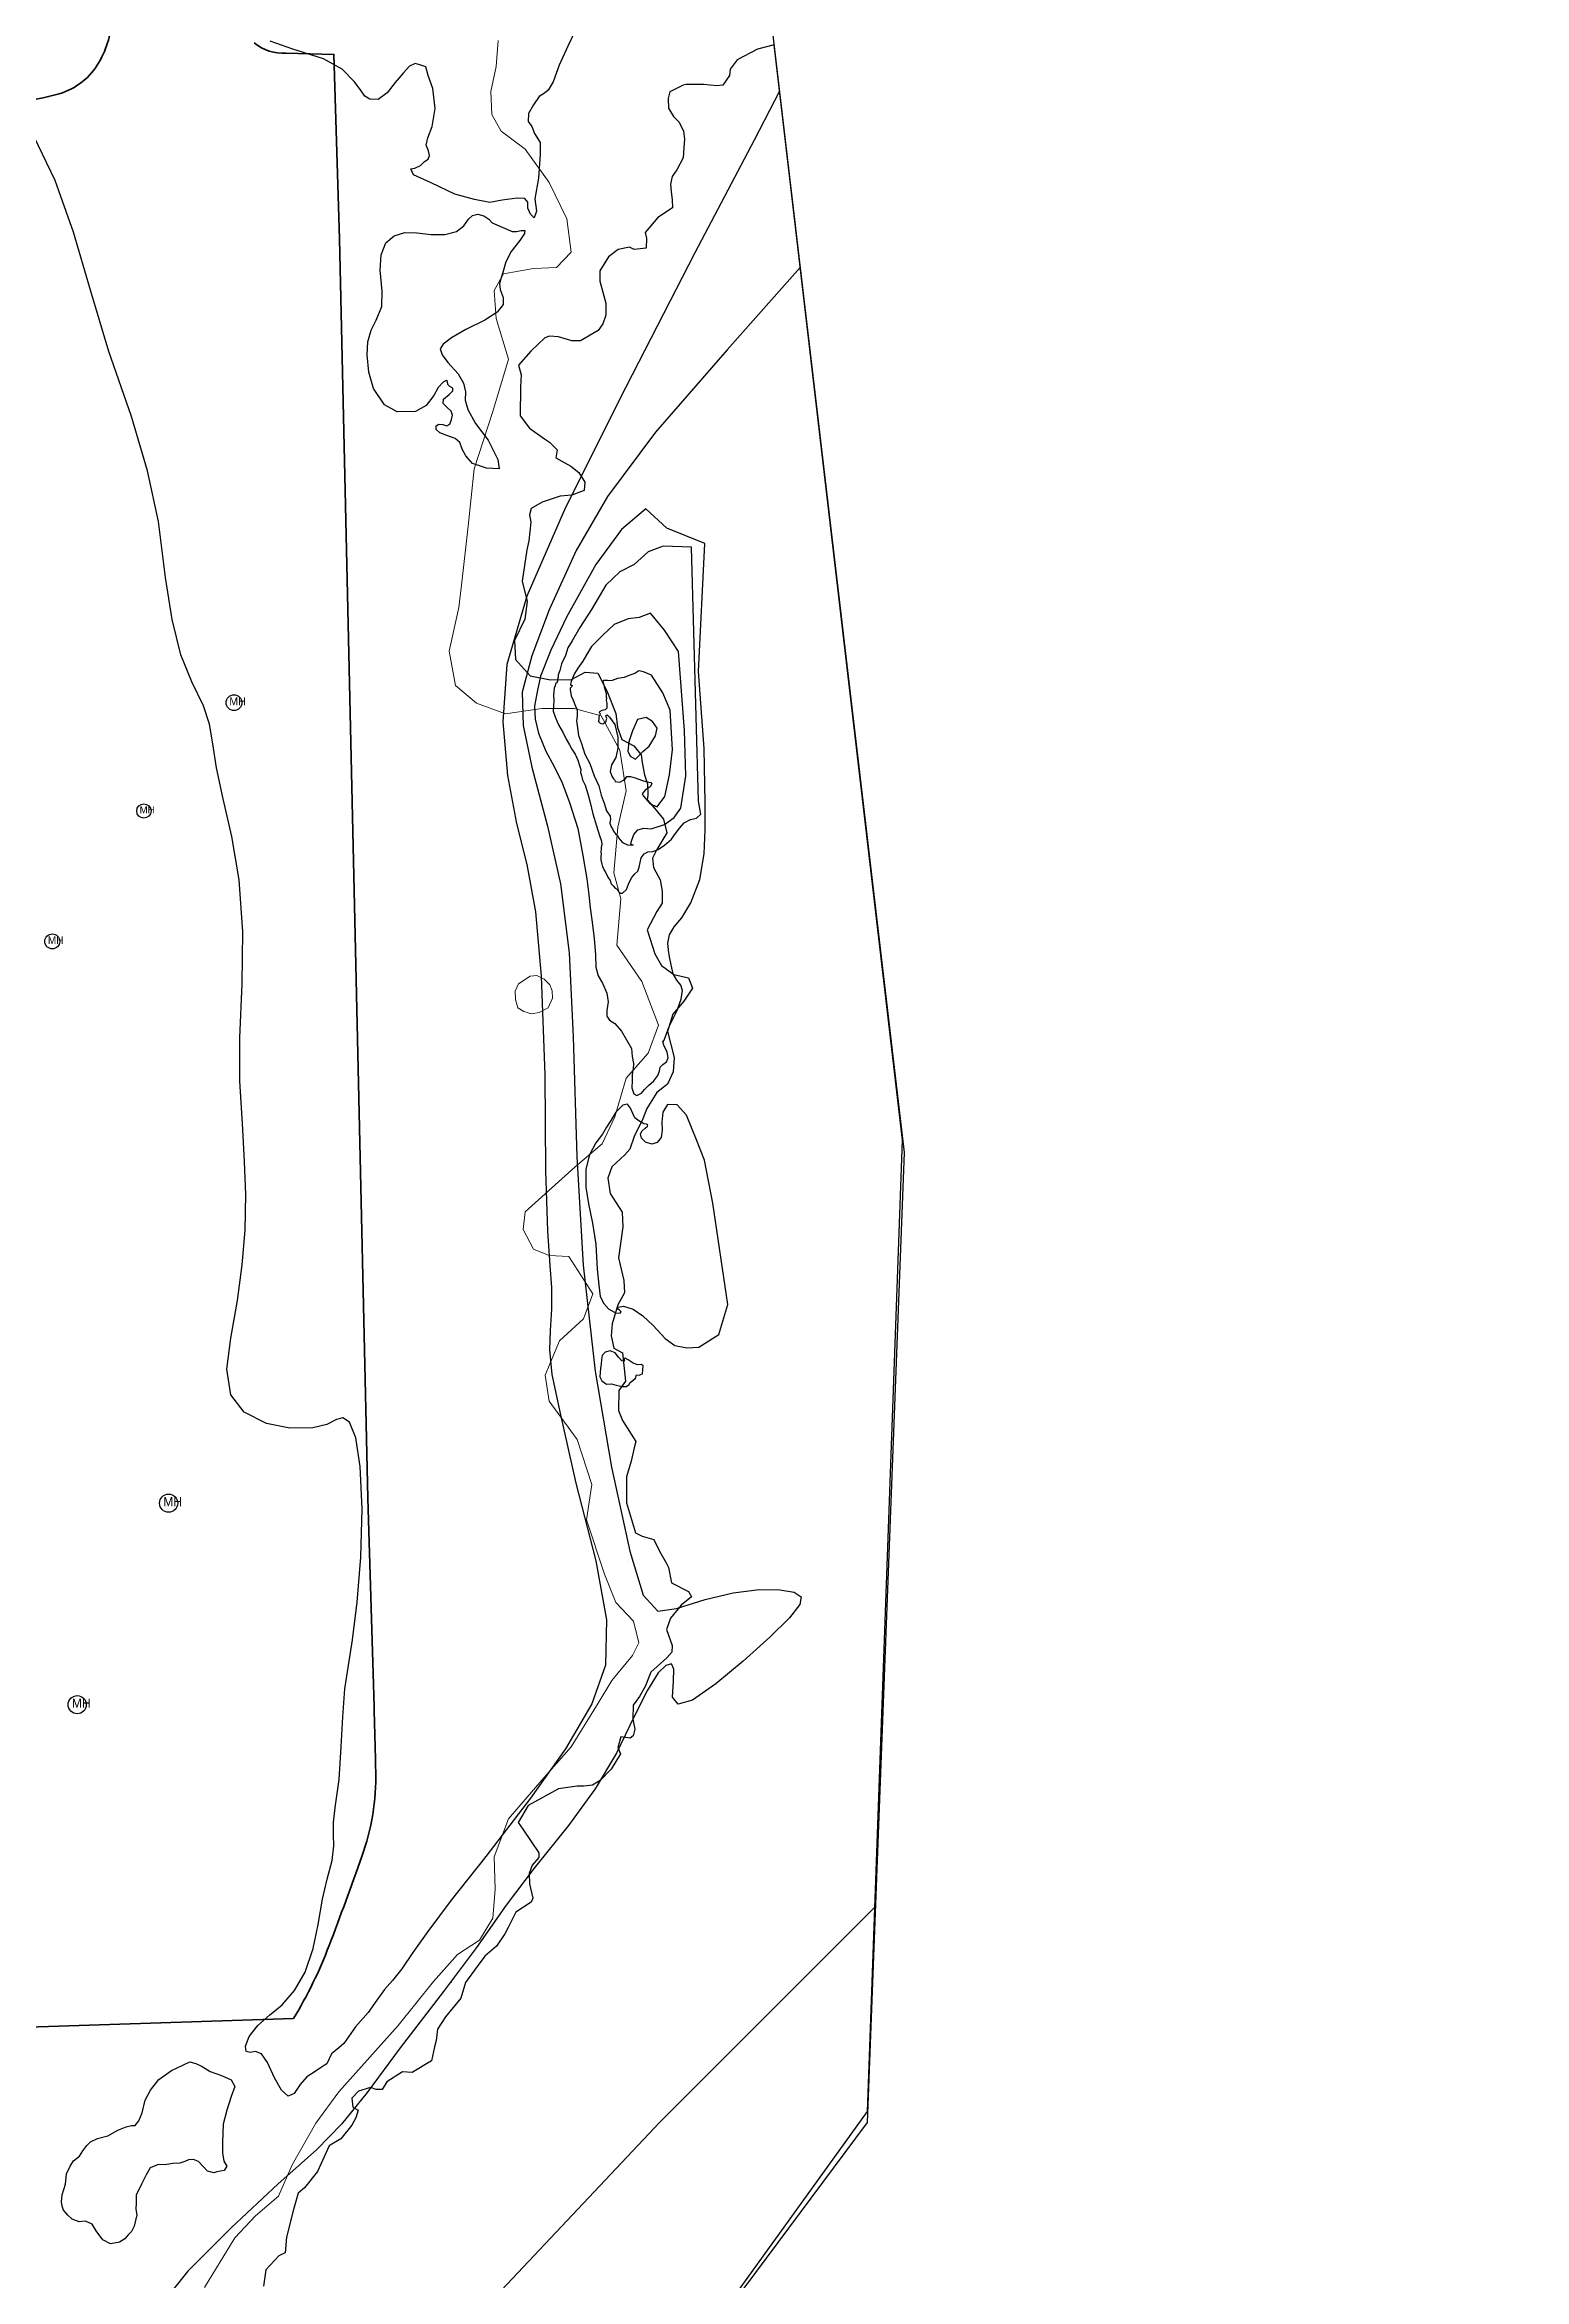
# Model space of a CAD drawing. Header units: metres. Extents: x 1167299 to 1168507, y 308548 to 309729.
# Drawn here: x 1168083.4 to 1168295.3, y 308797.4 to 309117.4 of the extents above; entities that cross this region are included whole.
import ezdxf

# ---------------------------------------------------------------- set-up
doc = ezdxf.new("R2010")
doc.units = ezdxf.units.M
for name, color, linetype in [('340_HVVBN-02_Sauer', 7, 'Continuous'), ('A-OBSTRUCTION', 7, 'Continuous'), ('Contour_Line_Intermediate', 8, 'Continuous'), ('Contour_Line_Major', 9, 'Continuous'), ('U-MANHOLE', 5, 'Continuous')]:
    doc.layers.add(name, color=color, linetype=linetype)
doc.layers.add('R-ROAD-ASPH', color=5, linetype='Continuous', lineweight=35)
doc.layers.add('V-VEGETATION', color=2, linetype='Continuous', lineweight=20)

# ---------------------------------------------------------------- blocks, each defined once
blk = doc.blocks.new('mh26')
blk.add_circle((0, 0), 1)
blk.add_text('MH', height=1).set_placement((-0.59, -0.33))
blk = doc.blocks.new('mh29')
blk.add_circle((0, 0), 1)
blk.add_text('MH', height=1).set_placement((-0.59, -0.33))
blk = doc.blocks.new('mh32')
blk.add_circle((0, 0), 1)
blk.add_text('MH', height=1).set_placement((-0.59, -0.33))
blk = doc.blocks.new('mh34')
blk.add_circle((0, 0), 1)
blk.add_text('MH', height=1).set_placement((-0.59, -0.33))
blk = doc.blocks.new('mh35')
blk.add_circle((0, 0), 1)
blk.add_text('MH', height=1).set_placement((-0.59, -0.33))

msp = doc.modelspace()

# ---------------------------------------------------------------- linework, layer by layer
at = {"layer": '340_HVVBN-02_Sauer'}
msp.add_lwpolyline([(1168027.3, 309625.94), (1168114.83, 309675.82), (1168332.88, 309728.86), (1168333.01, 309728.86), (1168367.58, 309697.08), (1168420.11, 309506.44), (1168461.01, 309343.73), (1168468.73, 309312.67), (1168473.91, 309292.01), (1168482.73, 309252.46), (1168501.53, 309163.05), (1168507.25, 309136.45), (1168397.91, 309135.52), (1168382.49, 309184.59), (1168185.69, 309135.89), (1168206.49, 308958.78), (1168201.19, 308819.89), (1168044.25, 308609.22)], dxfattribs=at)
at = {"layer": 'A-OBSTRUCTION'}
msp.add_lwpolyline([(1168168.26, 308775.68), (1168201.24, 308821.46), (1168206.25, 308960.58), (1168187.87, 309117.39), (1168185.47, 309116.8), (1168182.59, 309115.25), (1168181.55, 309113.92), (1168181.48, 309113.03), (1168180.52, 309111.63), (1168179.63, 309111.55), (1168177.78, 309111.7), (1168175.27, 309111.7), (1168174.83, 309111.63), (1168172.92, 309110.65), (1168172.67, 309109.72), (1168172.72, 309108.34), (1168173.46, 309107.16), (1168174.25, 309106.32), (1168174.89, 309105.04), (1168175.04, 309103.9), (1168174.94, 309102.72), (1168174.84, 309101.24), (1168173.95, 309099.52), (1168173.26, 309098.53), (1168173.02, 309097.45), (1168173.12, 309096.42), (1168173.26, 309095.19), (1168173.29, 309094.06), (1168171.23, 309092.66), (1168169.38, 309090.52), (1168169.6, 309089.71), (1168169.53, 309088.3), (1168167.83, 309088.08), (1168167.16, 309088.45), (1168165.54, 309088.08), (1168164.13, 309087.05), (1168162.88, 309085.05), (1168162.88, 309083.57), (1168163.76, 309080.4), (1168163.76, 309078.7), (1168163.32, 309077.44), (1168162.65, 309076.48), (1168160.14, 309075), (1168158.89, 309075), (1168156.96, 309075.59), (1168155.71, 309075.67), (1168155.04, 309075.44), (1168153.03, 309073.52), (1168151.26, 309071.53), (1168151.63, 309070.13), (1168151.55, 309068.43), (1168151.48, 309064.29), (1168152.81, 309062.51), (1168154.95, 309060.96), (1168155.69, 309060.52), (1168156.8, 309059.41), (1168156.61, 309058.28), (1168158.73, 309057.05), (1168159.91, 309056.16), (1168160.75, 309054.78), (1168160.65, 309053.6), (1168158.88, 309052.91), (1168157.2, 309052.76), (1168154.64, 309051.92), (1168153.07, 309050.99), (1168152.82, 309050.1), (1168153.02, 309049.07), (1168152.72, 309046.36), (1168152.43, 309045.08), (1168151.77, 309040.61), (1168152.51, 309037.7), (1168152.16, 309035.14), (1168150.68, 309032.13), (1168150.83, 309029.38), (1168152.9, 309027.06), (1168155.81, 309026.47), (1168158.86, 309026.52), (1168160.78, 309027.55), (1168162.6, 309027.45), (1168163.88, 309024.89), (1168165.21, 309021.64), (1168165.41, 309019.67), (1168166.05, 309017.95), (1168167.77, 309017.01), (1168168.81, 309015.73), (1168168.95, 309014.65), (1168169.3, 309012.87), (1168169.74, 309011.59), (1168169.79, 309009.97), (1168169.69, 309009.28), (1168170.71, 309008.1), (1168172.04, 309006.54), (1168172.49, 309004.55), (1168171.08, 309002.19), (1168170.42, 309000.93), (1168170.57, 308999.6), (1168171.53, 308997.83), (1168171.82, 308996.2), (1168171.82, 308994.5), (1168171.08, 308993.32), (1168169.68, 308990.66), (1168170.79, 308987.26), (1168171.75, 308985.56), (1168173.52, 308984.3), (1168175.59, 308983.79), (1168176.18, 308982.31), (1168174.93, 308980.46), (1168173.37, 308978.61), (1168172.6, 308976.1), (1168173.56, 308972.41), (1168173.41, 308970.34), (1168172.6, 308968.57), (1168171.05, 308967.38), (1168169.64, 308965.09), (1168169.05, 308963.62), (1168167.8, 308961.1), (1168167.2, 308959.26), (1168166.47, 308958.44), (1168164.62, 308956.74), (1168164.03, 308955.12), (1168164.4, 308952.9), (1168166.1, 308950.24), (1168166.17, 308948.17), (1168165.55, 308943.7), (1168166.36, 308940.45), (1168166.44, 308938.68), (1168165.48, 308936.98), (1168164.66, 308934.25), (1168164.52, 308932.55), (1168164.89, 308930.77), (1168166.14, 308930.11), (1168166.59, 308926.04), (1168165.63, 308924.71), (1168165.55, 308921.83), (1168166.14, 308920.43), (1168168.06, 308917.4), (1168167.84, 308916.51), (1168167.4, 308914.59), (1168166.73, 308912.37), (1168166.73, 308908.61), (1168167.99, 308904.32), (1168168.95, 308903.88), (1168170.65, 308903.36), (1168171.46, 308901.73), (1168172.42, 308900.04), (1168172.72, 308899.37), (1168173.18, 308897.18), (1168175.59, 308895.95), (1168176.04, 308895.16), (1168174.56, 308893.98), (1168173.03, 308892.1), (1168172.44, 308890.48), (1168173.28, 308888.21), (1168173.23, 308887.23), (1168172.49, 308886.44), (1168170.22, 308884.37), (1168169.39, 308882.35), (1168168.6, 308880.92), (1168167.66, 308879.64), (1168167.62, 308877.65), (1168167.92, 308876.24), (1168167.69, 308875.28), (1168167.25, 308874.91), (1168165.92, 308875.14), (1168165.48, 308873.58), (1168165.85, 308872.7), (1168164.52, 308870.48), (1168162.97, 308868.85), (1168161.86, 308868.19), (1168160.6, 308868.04), (1168159.64, 308868.04), (1168156.98, 308867.67), (1168152.62, 308865.31), (1168151.22, 308862.87), (1168151.88, 308861.91), (1168153.06, 308860.14), (1168154.17, 308858.51), (1168154.17, 308857.85), (1168153.21, 308856.74), (1168152.77, 308855.55), (1168152.84, 308854.08), (1168153.3, 308852.01), (1168153.07, 308851.45), (1168150.86, 308850.01), (1168149.75, 308847.8), (1168149.31, 308846.91), (1168148.09, 308845.14), (1168146.42, 308843.7), (1168145.32, 308842.25), (1168143.65, 308839.93), (1168142.99, 308837.71), (1168140.77, 308835.05), (1168139.66, 308833.28), (1168139.44, 308831.62), (1168139.22, 308830.73), (1168138.78, 308828.73), (1168136.01, 308827.07), (1168134.61, 308827.14), (1168132.39, 308825.74), (1168131.73, 308824.63), (1168130.84, 308824.63), (1168130.03, 308824.93), (1168128.33, 308824.41), (1168127.37, 308823.38), (1168127.52, 308822.12), (1168128.26, 308821.68), (1168127.96, 308820.57), (1168127.37, 308819.53), (1168125.82, 308817.54), (1168124.27, 308816.65), (1168124.12, 308816.58), (1168122.47, 308812.88), (1168120.58, 308810.56), (1168119.69, 308809.78), (1168119.03, 308807.45), (1168118.03, 308803.46), (1168117.81, 308801.25), (1168116.92, 308800.8), (1168115.04, 308798.81), (1168114.71, 308796.48)], dxfattribs=at)
at = {"layer": 'Contour_Line_Intermediate'}
for points, elevation in [([(1168159.39, 309119.48), (1168158.33, 309117.19), (1168157.05, 309114.49), (1168156.21, 309112.12), (1168155.52, 309110.89), (1168154.97, 309110.49), (1168154.21, 309110.02), (1168153.38, 309108.83), (1168152.66, 309107.56), (1168152.62, 309106.41), (1168153.15, 309105.7), (1168153.56, 309104.71), (1168154.36, 309103.42), (1168154.35, 309101.76), (1168154.12, 309098.32), (1168153.59, 309095.34), (1168153.59, 309095.34), (1168153.83, 309093.57), (1168153.51, 309092.62), (1168152.97, 309093.13), (1168152.57, 309094), (1168152.58, 309094.86), (1168152.14, 309095.4), (1168151.08, 309095.43), (1168148.92, 309095.15), (1168147.13, 309094.82), (1168144.97, 309095.24), (1168142.15, 309096.01), (1168138.73, 309097.63), (1168136.2, 309098.8), (1168135.81, 309099.66), (1168136.42, 309099.76), (1168137.23, 309100.13), (1168137.77, 309100.68), (1168138.31, 309101.05), (1168138.5, 309101.54), (1168138.36, 309102.24), (1168138.02, 309103.05), (1168138.25, 309104.06), (1168138.9, 309105.69), (1168139.29, 309108.27), (1168139, 309111.13), (1168138.32, 309113.02), (1168137.96, 309114.25), (1168137.12, 309114.54), (1168136.47, 309114.72), (1168135.62, 309114.36), (1168134.72, 309113.34), (1168133.59, 309112.01), (1168132.42, 309110.55), (1168131.13, 309109.59), (1168129.94, 309109.61), (1168129.26, 309110.03), (1168128.6, 309110.98), (1168127.71, 309112.15), (1168126, 309113.92), (1168123.34, 309115.41), (1168118.92, 309116.78), (1168115.67, 309117.91)], 74.37), ([(1168191.61, 309085.51), (1168181.12, 309073.74), (1168170.87, 309061.92), (1168163.98, 309052.75), (1168159.5, 309044.99), (1168155.62, 309036.48), (1168153.14, 309029.89), (1168151.78, 309024.72), (1168151.91, 309019.93), (1168153.16, 309013.98), (1168155.42, 309005.51), (1168157.27, 308997.25), (1168158.49, 308987.37), (1168159.1, 308975.34), (1168159.59, 308958.18), (1168160.53, 308942.65), (1168162.23, 308927.46), (1168164.58, 308913.72), (1168167.19, 308901.69), (1168169.11, 308895.4), (1168171.2, 308893.11), (1168173.9, 308893.5), (1168177.99, 308894.78), (1168181.98, 308895.74), (1168185.71, 308896.22), (1168188.7, 308896.17), (1168190.75, 308895.83), (1168191.73, 308895.18), (1168191.54, 308894.07), (1168190.05, 308892.17), (1168187.27, 308889.39), (1168183.45, 308885.95), (1168179.52, 308882.71), (1168176.17, 308880.37), (1168174.12, 308879.78), (1168173.31, 308880.8), (1168173.45, 308883.14), (1168173.48, 308884.79), (1168173.14, 308885.57), (1168172.35, 308885.35), (1168171.26, 308884.28), (1168169.73, 308881.83), (1168167.8, 308878.03), (1168165.3, 308872.78), (1168162.25, 308867.69), (1168158.4, 308862.43), (1168153.49, 308856.34), (1168149.48, 308851.01), (1168145.22, 308844.94), (1168140.51, 308838.67), (1168134.28, 308830.57), (1168129.55, 308824.21), (1168125.9, 308819.68), (1168122.3, 308816.01), (1168116.83, 308811.12), (1168110.1, 308804.82), (1168103.88, 308798.59), (1168100.23, 308794.05)], 74.98), ([(1168166.91, 308900.25), (1168166.91, 308900.25)], 74.98), ([(1168081.63, 308726.95), (1168084.69, 308728.19), (1168087.24, 308729.54), (1168089.69, 308731.06), (1168093.27, 308734.27), (1168100.03, 308741.68), (1168113.08, 308756.69), (1168136.25, 308782.56), (1168171.49, 308819.93), (1168202.37, 308850.83)], 74.98), ([(1168141, 308839.81), (1168141, 308839.81)], 74.98), ([(1168141.64, 308840.01), (1168141.55, 308840.05), (1168141.64, 308840.01)], 74.98)]:
    msp.add_lwpolyline(points, dxfattribs=dict(at, elevation=elevation))
for points, elevation in [([(1168148.46, 309056.69), (1168146.66, 309056.79), (1168144.67, 309057.45), (1168143.69, 309058.54), (1168143.17, 309059.49), (1168142.84, 309060.45), (1168142.19, 309061.05), (1168140.97, 309061.46), (1168139.98, 309061.84), (1168139.45, 309062.33), (1168139.47, 309062.84), (1168139.85, 309063.08), (1168140.4, 309063.02), (1168141, 309062.85), (1168141.41, 309063.06), (1168141.64, 309063.74), (1168141.8, 309064.35), (1168141.6, 309064.93), (1168141.08, 309065.44), (1168140.48, 309066.06), (1168140.53, 309066.64), (1168141.3, 309067.31), (1168141.82, 309067.85), (1168141.86, 309068.23), (1168141.4, 309068.47), (1168141.13, 309068.77), (1168141.1, 309069.18), (1168140.9, 309069.33), (1168140.44, 309069.11), (1168139.75, 309068.32), (1168139.1, 309067.18), (1168138, 309065.77), (1168136.5, 309064.9), (1168133.87, 309064.83), (1168132.07, 309065.83), (1168130.46, 309068.21), (1168129.83, 309070.52), (1168129.56, 309072.99), (1168129.67, 309074.85), (1168130.15, 309076.54), (1168130.86, 309077.98), (1168131.65, 309079.93), (1168131.71, 309082.11), (1168131.45, 309085.12), (1168131.56, 309087.34), (1168132.25, 309089.07), (1168133.46, 309090.06), (1168134.95, 309090.51), (1168136.68, 309090.5), (1168138.76, 309090.22), (1168140.71, 309090.22), (1168142.36, 309090.69), (1168143.42, 309091.48), (1168144.08, 309092.42), (1168144.68, 309092.97), (1168145.43, 309093.14), (1168146.27, 309092.91), (1168147.01, 309092.46), (1168147.5, 309091.9), (1168150.35, 309090.69), (1168150.98, 309090.65), (1168151.65, 309090.83), (1168152.17, 309090.82), (1168152.12, 309090.38), (1168151.44, 309089.36), (1168150.19, 309087.82), (1168149.44, 309086.34), (1168149.02, 309084.8), (1168148.74, 309083.91), (1168148.52, 309083.16), (1168148.62, 309082.39), (1168149.03, 309081.24), (1168149.04, 309080.22), (1168148.18, 309079.12), (1168146.41, 309077.99), (1168143.72, 309076.63), (1168141.67, 309075.44), (1168140.46, 309074.54), (1168140.04, 309073.85), (1168140.33, 309073.01), (1168141.15, 309071.93), (1168142.6, 309070.31), (1168143.39, 309068.96), (1168143.68, 309067.73), (1168143.59, 309066.5), (1168143.98, 309065.16), (1168145.08, 309063.2), (1168146.9, 309060.8), (1168148.27, 309058.01), (1168148.46, 309056.69)], 74.37), ([(1168172.11, 308974.89), (1168172.85, 308976.82), (1168173.94, 308979.05), (1168174.53, 308980.75), (1168174.75, 308982), (1168174.49, 308982.77), (1168173.92, 308983.45), (1168173.41, 308984.37), (1168173.12, 308985.66), (1168172.86, 308986.8), (1168172.73, 308987.77), (1168172.62, 308988.79), (1168172.87, 308989.95), (1168173.55, 308991.1), (1168174.62, 308992.41), (1168175.93, 308994.54), (1168177.23, 308997.89), (1168177.84, 309001.56), (1168177.98, 309005.02), (1168177.98, 309008.86), (1168177.84, 309016.66), (1168177.03, 309027.69), (1168177.94, 309046.01), (1168172.51, 309048.17), (1168169.51, 309050.96), (1168166.01, 309047.99), (1168162.31, 309042.98), (1168158.14, 309035.44), (1168155.87, 309030.7), (1168154.42, 309026.99), (1168153.94, 309024.76), (1168153.56, 309022.7), (1168153.62, 309020.82), (1168154.11, 309018.84), (1168155.18, 309016.26), (1168156.36, 309014.07), (1168157.51, 309011.72), (1168158.54, 309008.91), (1168159.73, 309005.19), (1168160.45, 309001.32), (1168161.04, 308998), (1168161.3, 308995.67), (1168161.51, 308993.81), (1168161.79, 308991.78), (1168162.1, 308989.42), (1168162.27, 308987.09), (1168162.33, 308985.31), (1168162.67, 308984.09), (1168163.28, 308983.02), (1168163.89, 308981.62), (1168164.07, 308980.38), (1168163.9, 308979.13), (1168163.92, 308978.31), (1168164.3, 308977.75), (1168165.04, 308977.27), (1168165.99, 308976.18), (1168166.73, 308974.92), (1168167.43, 308973.69), (1168167.54, 308972.52), (1168167.73, 308971.56), (1168167.67, 308970.76), (1168167.53, 308970.01), (1168167.52, 308969.1), (1168167.46, 308968.06), (1168167.76, 308967.21), (1168168.18, 308966.96), (1168168.86, 308967.27), (1168169.29, 308967.83), (1168169.87, 308968.41), (1168170.65, 308969.05), (1168171.2, 308969.8), (1168171.46, 308970.45), (1168171.52, 308970.99), (1168171.91, 308971.38), (1168172.43, 308971.77), (1168172.69, 308972.33), (1168172.56, 308973.18), (1168172.07, 308974.15), (1168171.93, 308974.65), (1168172.11, 308974.89)], 75.29), ([(1168177.04, 309009.12), (1168176.04, 309045.49), (1168171.99, 309045.61), (1168169.82, 309044.82), (1168167.8, 309042.97), (1168165.76, 309041.95), (1168163.75, 309040.02), (1168161.69, 309036.54), (1168160.02, 309033.98), (1168158.95, 309032.07), (1168158.3, 309031.07), (1168157.97, 309029.97), (1168157.43, 309028.75), (1168157.19, 309027.82), (1168156.95, 309027.19), (1168156.94, 309026.84), (1168156.83, 309026.53), (1168156.82, 309026.27), (1168156.72, 309026.05), (1168156.56, 309025.94), (1168156.51, 309025.61), (1168156.37, 309025.28), (1168156.33, 309024.79), (1168156.25, 309024.27), (1168156.3, 309023.55), (1168156.26, 309022.71), (1168156.21, 309021.99), (1168156.48, 309021.18), (1168156.97, 309020.02), (1168157.64, 309018.89), (1168158.07, 309017.98), (1168158.56, 309017.19), (1168158.89, 309016.56), (1168159.37, 309015.82), (1168159.76, 309014.99), (1168160, 309014.19), (1168160.16, 309013.65), (1168160.15, 309013.19), (1168160.26, 309012.76), (1168160.4, 309012.17), (1168160.79, 309011.4), (1168161.2, 309010.13), (1168161.52, 309008.9), (1168161.9, 309007.29), (1168162.44, 309005.59), (1168162.83, 309004.17), (1168163.12, 309003.35), (1168163.17, 309002.83), (1168163.1, 309002.53), (1168163.09, 309002.21), (1168163.03, 309001.86), (1168163.11, 309001.51), (1168163.02, 309001.19), (1168163.02, 309000.69), (1168163.19, 309000.06), (1168163.27, 308999.69), (1168163.41, 308999.47), (1168163.5, 308999.23), (1168163.78, 308998.84), (1168164.06, 308998.2), (1168164.37, 308997.74), (1168164.53, 308997.26), (1168164.83, 308996.96), (1168165.11, 308996.65), (1168165.39, 308996.5), (1168165.44, 308996.38), (1168165.56, 308996.27), (1168165.6, 308996.09), (1168165.87, 308995.93), (1168166.15, 308995.92), (1168166.74, 308996.43), (1168167, 308997.23), (1168167.44, 308998.11), (1168167.91, 308998.71), (1168168.36, 308999.1), (1168168.52, 308999.64), (1168168.68, 309000.33), (1168168.81, 309001.01), (1168169.24, 309001.58), (1168169.77, 309001.83), (1168170.49, 309001.9), (1168171.26, 309002.17), (1168172.16, 309002.81), (1168173.15, 309003.67), (1168173.74, 309004.49), (1168174.37, 309005.28), (1168174.97, 309006.01), (1168175.89, 309006.47), (1168176.73, 309006.65), (1168177.38, 309007.22), (1168177.04, 309009.12)], 75.59), ([(1168168.36, 309005.02), (1168169.21, 309005.25), (1168170.25, 309005.15), (1168172.18, 309005.76), (1168173.55, 309006.76), (1168174.5, 309008.12), (1168175.21, 309012.73), (1168175.01, 309019.2), (1168174.15, 309030.53), (1168172.15, 309033.6), (1168170.17, 309036), (1168168.55, 309035.39), (1168166.95, 309035.23), (1168164.96, 309034.4), (1168163.31, 309032.89), (1168161.72, 309031.27), (1168160.97, 309030.05), (1168160.45, 309029.16), (1168159.75, 309028.15), (1168159.28, 309027.37), (1168158.99, 309026.7), (1168158.79, 309026.23), (1168158.69, 309025.84), (1168158.75, 309025.69), (1168158.85, 309025.69), (1168158.92, 309025.67), (1168158.87, 309025.51), (1168158.66, 309025.27), (1168158.65, 309025.03), (1168158.68, 309024.8), (1168158.79, 309024.18), (1168159.07, 309023.57), (1168159.41, 309022.71), (1168159.67, 309022.2), (1168159.65, 309021.71), (1168159.63, 309021.25), (1168159.54, 309020.6), (1168159.7, 309019.61), (1168159.86, 309018.51), (1168160.28, 309017.37), (1168160.76, 309015.85), (1168161.46, 309014.49), (1168162.09, 309012.71), (1168162.76, 309011.32), (1168163.1, 309009.95), (1168163.51, 309008.83), (1168163.85, 309007.7), (1168164.36, 309006.95), (1168164.43, 309006.5), (1168164.36, 309006.27), (1168164.32, 309005.97), (1168164.46, 309005.54), (1168164.7, 309005.13), (1168164.86, 309004.79), (1168165.14, 309004.43), (1168165.41, 309004.18), (1168165.57, 309003.86), (1168165.8, 309003.57), (1168166.14, 309003.19), (1168166.86, 309002.84), (1168167.45, 309002.8), (1168167.66, 309002.84), (1168167.56, 309002.81), (1168167.36, 309002.93), (1168167.39, 309003.22), (1168167.75, 309004.34), (1168168.36, 309005.02)], 75.9), ([(1168169.96, 309016.96), (1168170.89, 309018.46), (1168171.13, 309019.57), (1168170.46, 309020.52), (1168169.52, 309021.08), (1168168.29, 309020.81), (1168167.57, 309019.19), (1168167.07, 309017.58), (1168166.92, 309016.24), (1168167.22, 309015.55), (1168167.99, 309015.13), (1168169.06, 309016.19), (1168169.96, 309016.96)], 76.5), ([(1168181.23, 308937.01), (1168179.09, 308951.53), (1168177.89, 308957.68), (1168176.75, 308960.63), (1168175.32, 308964.12), (1168173.99, 308965.6), (1168172.57, 308965.69), (1168171.9, 308964.56), (1168171.77, 308963.14), (1168171.84, 308961.97), (1168171.7, 308960.96), (1168171.11, 308960.25), (1168170.35, 308959.98), (1168169.44, 308960.29), (1168168.89, 308960.83), (1168168.72, 308961.47), (1168168.94, 308961.91), (1168169.39, 308962.27), (1168169.71, 308962.57), (1168169.78, 308962.75), (1168169.56, 308962.85), (1168169.18, 308962.89), (1168168.74, 308963.2), (1168168.34, 308963.44), (1168167.91, 308963.76), (1168167.62, 308964.4), (1168167.3, 308965.16), (1168166.88, 308965.73), (1168166.17, 308965.58), (1168165.18, 308964.59), (1168164.47, 308963.4), (1168163.86, 308962.41), (1168163.29, 308961.42), (1168162.31, 308960.18), (1168161.43, 308958.45), (1168160.87, 308956.41), (1168160.88, 308953.81), (1168161.28, 308951.45), (1168161.86, 308948.66), (1168162.31, 308945.66), (1168162.53, 308942.09), (1168162.74, 308939.79), (1168162.93, 308938.17), (1168163.45, 308937.15), (1168164.21, 308936.37), (1168165.19, 308935.86), (1168165.79, 308935.8), (1168165.95, 308935.98), (1168165.72, 308936.22), (1168165.36, 308936.46), (1168165.51, 308936.65), (1168166.27, 308936.77), (1168167.65, 308936.34), (1168169.05, 308935.41), (1168170.53, 308934), (1168172.26, 308932.17), (1168173.65, 308931.15), (1168175.35, 308930.81), (1168177.08, 308930.94), (1168179.94, 308932.73), (1168181.23, 308937.01)], 75.29), ([(1168169, 308927.11), (1168169.12, 308928.26), (1168168.89, 308928.45), (1168168.33, 308928.37), (1168167.66, 308928.62), (1168166.97, 308929.1), (1168166.51, 308929.34), (1168166.33, 308929.31), (1168166.45, 308929.1), (1168166.4, 308928.9), (1168166.07, 308928.94), (1168165.59, 308929.47), (1168165.09, 308930.1), (1168164.36, 308930.4), (1168163.67, 308930.22), (1168163.25, 308929.72), (1168163.14, 308929.16), (1168163.1, 308928.47), (1168162.99, 308927.85), (1168162.94, 308927.32), (1168162.91, 308926.67), (1168163.17, 308926.12), (1168163.85, 308925.64), (1168164.57, 308925.69), (1168165.26, 308925.5), (1168165.68, 308925.36), (1168166.16, 308925.27), (1168166.66, 308925.31), (1168167.06, 308925.55), (1168167.22, 308925.87), (1168167.61, 308926.13), (1168168.02, 308926.46), (1168168.16, 308926.94), (1168168.54, 308926.9), (1168169, 308927.11)], 75.29)]:
    msp.add_lwpolyline(points, close=True, dxfattribs=dict(at, elevation=elevation))
at = {"layer": 'Contour_Line_Major', "elevation": 74.68}
for points in [[(1168188.64, 309110.76), (1168185, 309103.77), (1168176.52, 309087.62), (1168166.62, 309068.39), (1168157.99, 309051.16), (1168152.44, 309038.46), (1168149.6, 309028.65), (1168149, 309020.44), (1168149.65, 309012.8), (1168150.97, 309005.92), (1168152.43, 309000.02), (1168153.68, 308993.27), (1168154.48, 308984.02), (1168155.02, 308969.93), (1168155.14, 308956.23), (1168155.41, 308947.54), (1168155.75, 308942.62), (1168155.99, 308939.47), (1168155.99, 308936.36), (1168155.78, 308933.31), (1168155.69, 308930.54), (1168156.01, 308927.02), (1168157.25, 308921.21), (1168159.47, 308911.43), (1168162.33, 308900.32), (1168163.86, 308891.86), (1168163.69, 308885.37), (1168161.76, 308879.86), (1168157.96, 308873.39), (1168152.97, 308866.35), (1168146.56, 308858), (1168141.61, 308851.74), (1168138.27, 308847.25), (1168136.13, 308844.25), (1168134.52, 308841.89), (1168133.19, 308840.22), (1168132.05, 308838.95), (1168130.98, 308837.42), (1168129.7, 308835.67), (1168127.91, 308833.59), (1168126.24, 308831.21), (1168125.5, 308830.59)], [(1168125.5, 308830.59), (1168124.47, 308829.72), (1168123.79, 308828.29), (1168122.91, 308827.71), (1168121.97, 308827.13), (1168120.91, 308826.45), (1168119.98, 308825.35), (1168119.11, 308824.03), (1168118.28, 308823.67), (1168117.32, 308824.52), (1168116.31, 308826.32), (1168115.3, 308828.5), (1168114.43, 308829.71), (1168113.58, 308830.09), (1168112.81, 308829.93), (1168112.26, 308830.08), (1168112.15, 308830.84), (1168112.69, 308832.21), (1168113.91, 308833.77), (1168115.59, 308835.26), (1168117.4, 308836.77), (1168119.16, 308838.78), (1168120.67, 308841.43), (1168121.84, 308844.82), (1168122.56, 308848.23), (1168123.17, 308851.87), (1168123.83, 308854.74), (1168124.56, 308857.43), (1168124.78, 308859.5), (1168124.73, 308861.15), (1168124.76, 308862.91), (1168125.02, 308865.35), (1168125.54, 308869), (1168125.86, 308873.69), (1168126.09, 308878), (1168126.38, 308882.01), (1168126.92, 308885.33), (1168127.46, 308889), (1168128.16, 308894.39), (1168128.66, 308900.86), (1168128.84, 308907.79), (1168128.57, 308913.82), (1168127.93, 308917.94), (1168127.06, 308920.16), (1168126.09, 308920.79), (1168125.17, 308920.57), (1168123.78, 308919.87), (1168121.77, 308919.37), (1168118.5, 308919.33), (1168115.16, 308920), (1168111.94, 308921.6), (1168110.04, 308924.09), (1168109.48, 308927.75), (1168110.06, 308932.19), (1168111.01, 308937.59), (1168111.69, 308942.72), (1168112.12, 308947.66), (1168112.2, 308952.78), (1168112.02, 308957.49), (1168111.73, 308962.96), (1168111.33, 308968.99), (1168111.33, 308975.19), (1168111.66, 308982.96), (1168111.76, 308990.4), (1168111.26, 308997.82), (1168110.19, 309004.04), (1168108.94, 309009.44), (1168108, 309013.87), (1168107.49, 309017.33), (1168107.01, 309020.13), (1168106.11, 309022.74), (1168104.46, 309026.2), (1168102.89, 309030.06), (1168101.63, 309035.11), (1168100.69, 309041.11), (1168099.68, 309049.16), (1168098.1, 309056.38), (1168095.8, 309064.2), (1168092.58, 309073.48), (1168089.93, 309082.26), (1168087.49, 309090.58), (1168084.9, 309097.96), (1168081.84, 309104.31)], [(1168111.77, 308960.89), (1168111.77, 308960.89)], [(1168099.86, 308813.02), (1168099.86, 308813.02)], [(1168103.01, 308814.27), (1168103.01, 308814.27)]]:
    msp.add_lwpolyline(points, dxfattribs=at)
at = {"layer": 'Contour_Line_Major'}
for points, elevation in [([(1168169.13, 309009.83), (1168170.09, 309008.72), (1168171.09, 309008.31), (1168172.22, 309009.78), (1168172.87, 309012.89), (1168173.31, 309016.46), (1168172.98, 309022.11), (1168171.94, 309024.63), (1168170.29, 309027.12), (1168169.15, 309027.6), (1168168.47, 309027.76), (1168167.91, 309027.4), (1168167.2, 309027.15), (1168166.39, 309026.82), (1168165.43, 309026.67), (1168164.68, 309026.37), (1168164.24, 309026.32), (1168164, 309026.4), (1168163.7, 309026.4), (1168163.4, 309026.4), (1168163.29, 309026.21), (1168163.39, 309026.05), (1168163.48, 309025.78), (1168163.54, 309025.45), (1168163.65, 309024.99), (1168163.81, 309024.54), (1168163.8, 309024.23), (1168163.82, 309023.99), (1168163.86, 309023.83), (1168163.81, 309023.5), (1168163.91, 309023.12), (1168163.9, 309022.67), (1168163.91, 309022.42), (1168163.68, 309022.18), (1168163.18, 309022.06), (1168162.87, 309021.9), (1168162.82, 309021.82), (1168162.88, 309021.7), (1168162.93, 309021.64), (1168162.9, 309021.45), (1168162.75, 309021.19), (1168162.74, 309020.84), (1168162.73, 309020.53), (1168162.96, 309020.27), (1168163.34, 309020.19), (1168163.76, 309020.45), (1168163.9, 309020.92), (1168163.75, 309021.3), (1168163.93, 309021.46), (1168164.29, 309021.13), (1168165.05, 309020.07), (1168165.49, 309018.25), (1168165.48, 309016.71), (1168165.19, 309015.36), (1168164.59, 309014.28), (1168164.37, 309013.35), (1168164.63, 309012.7), (1168164.84, 309012.32), (1168165.06, 309012.13), (1168165.1, 309011.94), (1168165.41, 309011.88), (1168165.75, 309011.83), (1168166.29, 309012.1), (1168166.57, 309012.35), (1168166.77, 309012.61), (1168167.27, 309012.65), (1168167.97, 309012.45), (1168168.86, 309012.09), (1168169.61, 309011.88), (1168170.2, 309011.79), (1168170.35, 309011.56), (1168170.09, 309011.13), (1168169.4, 309010.69), (1168168.97, 309010.17), (1168169.13, 309009.83)], 76.2), ([(1168108.03, 308812.85), (1168107.63, 308812.69), (1168106.72, 308812.91), (1168106.1, 308813.6), (1168105.41, 308814.3), (1168104.7, 308814.62), (1168103.97, 308814.56), (1168103.47, 308814.3), (1168102.75, 308814.07), (1168101.74, 308814.01), (1168100.58, 308813.86), (1168099.68, 308813.88), (1168099.06, 308813.67), (1168098.49, 308813.43), (1168097.94, 308812.4), (1168097.27, 308811.08), (1168096.48, 308809.48), (1168096.49, 308808.41), (1168096.43, 308807.51), (1168096.56, 308806.68), (1168096.37, 308805.85), (1168096.21, 308805.08), (1168095.84, 308804.29), (1168095.34, 308803.82), (1168094.87, 308803.24), (1168094.1, 308802.76), (1168092.81, 308802.53), (1168091.72, 308803.1), (1168090.76, 308804.37), (1168090.19, 308805.34), (1168089.22, 308805.77), (1168088.3, 308805.69), (1168087.33, 308806.06), (1168086.72, 308806.64), (1168086.08, 308807.35), (1168085.88, 308807.91), (1168085.77, 308808.56), (1168085.91, 308809.55), (1168086.37, 308811.08), (1168086.5, 308812.56), (1168087.05, 308813.64), (1168087.51, 308814.4), (1168088.39, 308815.1), (1168088.85, 308815.85), (1168089.41, 308816.59), (1168089.93, 308817.11), (1168090.96, 308817.62), (1168092.43, 308817.98), (1168093.84, 308818.78), (1168095.07, 308819.27), (1168095.81, 308819.47), (1168096.34, 308819.48), (1168096.89, 308820.13), (1168097.36, 308821.27), (1168097.78, 308823.09), (1168098.53, 308824.52), (1168099.73, 308826.08), (1168101.57, 308827.33), (1168103.17, 308828.09), (1168104.19, 308828.59), (1168105.03, 308828.33), (1168105.92, 308827.9), (1168107.08, 308827.21), (1168108.69, 308826.62), (1168110.08, 308826.01), (1168110.64, 308825.06), (1168110.1, 308823.64), (1168109.47, 308821.66), (1168108.94, 308819.67), (1168108.86, 308817.1), (1168108.86, 308815.55), (1168109.06, 308814.36), (1168109.49, 308813.65), (1168109.1, 308813.02), (1168108.03, 308812.85)], 74.68)]:
    msp.add_lwpolyline(points, close=True, dxfattribs=dict(at, elevation=elevation))
at = {"layer": 'R-ROAD-ASPH'}
for points in [[(1168072.97, 309109.25, 0.096422), (1168085.47, 309110.4), (1168085.47, 309110.4, 0.194423), (1168091.16, 309114.89), (1168091.16, 309114.89, 0.123001), (1168093.03, 309121.52), (1168093.96, 309153.26, 0.176719), (1168092.66, 309157.79), (1168092.66, 309157.79, 0.0303), (1168089.91, 309161.14), (1168089.91, 309161.14, 0.099617), (1168084.94, 309164.71), (1168084.94, 309164.71, 0.165636), (1168080.18, 309165.18)], [(1168113.41, 309117.67, 0.192257), (1168117.96, 309116.22), (1168124.82, 309116.03), (1168125.61, 309089.63), (1168129.65, 308909.31), (1168130.56, 308879.46, -0.002397), (1168130.8, 308870.2), (1168130.8, 308870.2, -0.091051), (1168128.81, 308857.97), (1168128.81, 308857.97, -0.005157), (1168124.13, 308845.24), (1168124.13, 308845.24, -0.045714), (1168119.02, 308834.78), (1168079.52, 308833.5)]]:
    msp.add_lwpolyline(points, format="xyb", dxfattribs=at)
at = {"layer": 'V-VEGETATION'}
for points in [[(1168185.69, 309135.89), (1168206.49, 308958.78), (1168201.19, 308819.89), (1168044.25, 308609.22)], [(1168106.29, 308796.26), (1168110.61, 308803.41), (1168113.6, 308806.54), (1168116.88, 308809.37), (1168118.81, 308813.84), (1168122.24, 308819.8), (1168125.52, 308824.27), (1168134.02, 308833.81), (1168139.09, 308840.07), (1168142.52, 308843.94), (1168145.65, 308846.03), (1168147.59, 308849.15), (1168147.89, 308853.33), (1168147.74, 308857.94), (1168149.84, 308863.39), (1168154.61, 308868.9), (1168158.78, 308873.67), (1168162.66, 308879.93), (1168164.6, 308883.21), (1168167.58, 308886.78), (1168168.47, 308888.57), (1168167.73, 308891.7), (1168165.19, 308894.38), (1168163.55, 308898.4), (1168161.01, 308906.2), (1168161.76, 308911.27), (1168159.67, 308917.68), (1168155.65, 308923.19), (1168155.05, 308926.91), (1168157.14, 308931.83), (1168160.57, 308934.96), (1168161.91, 308938.54), (1168158.48, 308943.9), (1168155.65, 308944.05), (1168153.41, 308944.94), (1168151.92, 308947.77), (1168152.22, 308950.31), (1168159.37, 308956.76), (1168163.25, 308960.04), (1168165.04, 308963.91), (1168166.68, 308969.43), (1168169.81, 308973), (1168171.3, 308977.03), (1168168.92, 308983.28), (1168165.34, 308988.5), (1168165.93, 308995.1), (1168164.89, 308998.83), (1168165.49, 309005.38), (1168166.68, 309010.6), (1168165.78, 309016.41), (1168163.1, 309021.32), (1168159.23, 309022.37), (1168154.6, 309022.37), (1168149.39, 309021.62), (1168145.21, 309023.11), (1168142.23, 309025.64), (1168141.33, 309030.56), (1168142.68, 309036.82), (1168143.12, 309040.46), (1168144.02, 309048.5), (1168144.91, 309056.7), (1168147.59, 309064.89), (1168149.83, 309072.39), (1168148.04, 309078.2), (1168147.75, 309082.22), (1168149.09, 309084.6), (1168153.41, 309085.35), (1168156.69, 309085.5), (1168158.78, 309087.73), (1168158.18, 309092.5), (1168155.65, 309097.71), (1168152.22, 309102.48), (1168148.79, 309105.06), (1168147.45, 309107.44), (1168147.3, 309110.72), (1168148.04, 309114.29), (1168148.34, 309118.02)]]:
    msp.add_lwpolyline(points, dxfattribs=at)
msp.add_lwpolyline([(1168155.49, 308979.49), (1168154.21, 308978.85), (1168153.12, 308978.66), (1168152.03, 308979), (1168151.16, 308979.49), (1168150.82, 308980.69), (1168150.78, 308981.9), (1168151.24, 308982.95), (1168152.9, 308984.04), (1168153.87, 308984.12), (1168154.93, 308983.59), (1168155.76, 308982.8), (1168156.06, 308981.94), (1168156.1, 308980.88), (1168155.49, 308979.49)], close=True, dxfattribs=at)

# ---------------------------------------------------------------- block references
at = {"layer": 'U-MANHOLE'}
for name, p, xscale, yscale, zscale in [('mh26', (1168110.5, 309023.21, 212.64), 1.128878927245182, 1.128878927245182, 1.128878927245182), ('mh29', (1168097.59, 309007.69, 193.2), 1.023672605896685, 1.023672605896685, 1.023672605896685), ('mh32', (1168084.47, 308989.02, 203.24), 1.075576846017159, 1.075576846017159, 1.075576846017159), ('mh34', (1168101.13, 308908.58, 245.29), 1.3, 1.3, 1.3), ('mh35', (1168088.04, 308879.72, 245.79), 1.3, 1.3, 1.3)]:
    msp.add_blockref(name, p, dxfattribs=dict(at, xscale=xscale, yscale=yscale, zscale=zscale))

doc.saveas('drawing.dxf')
